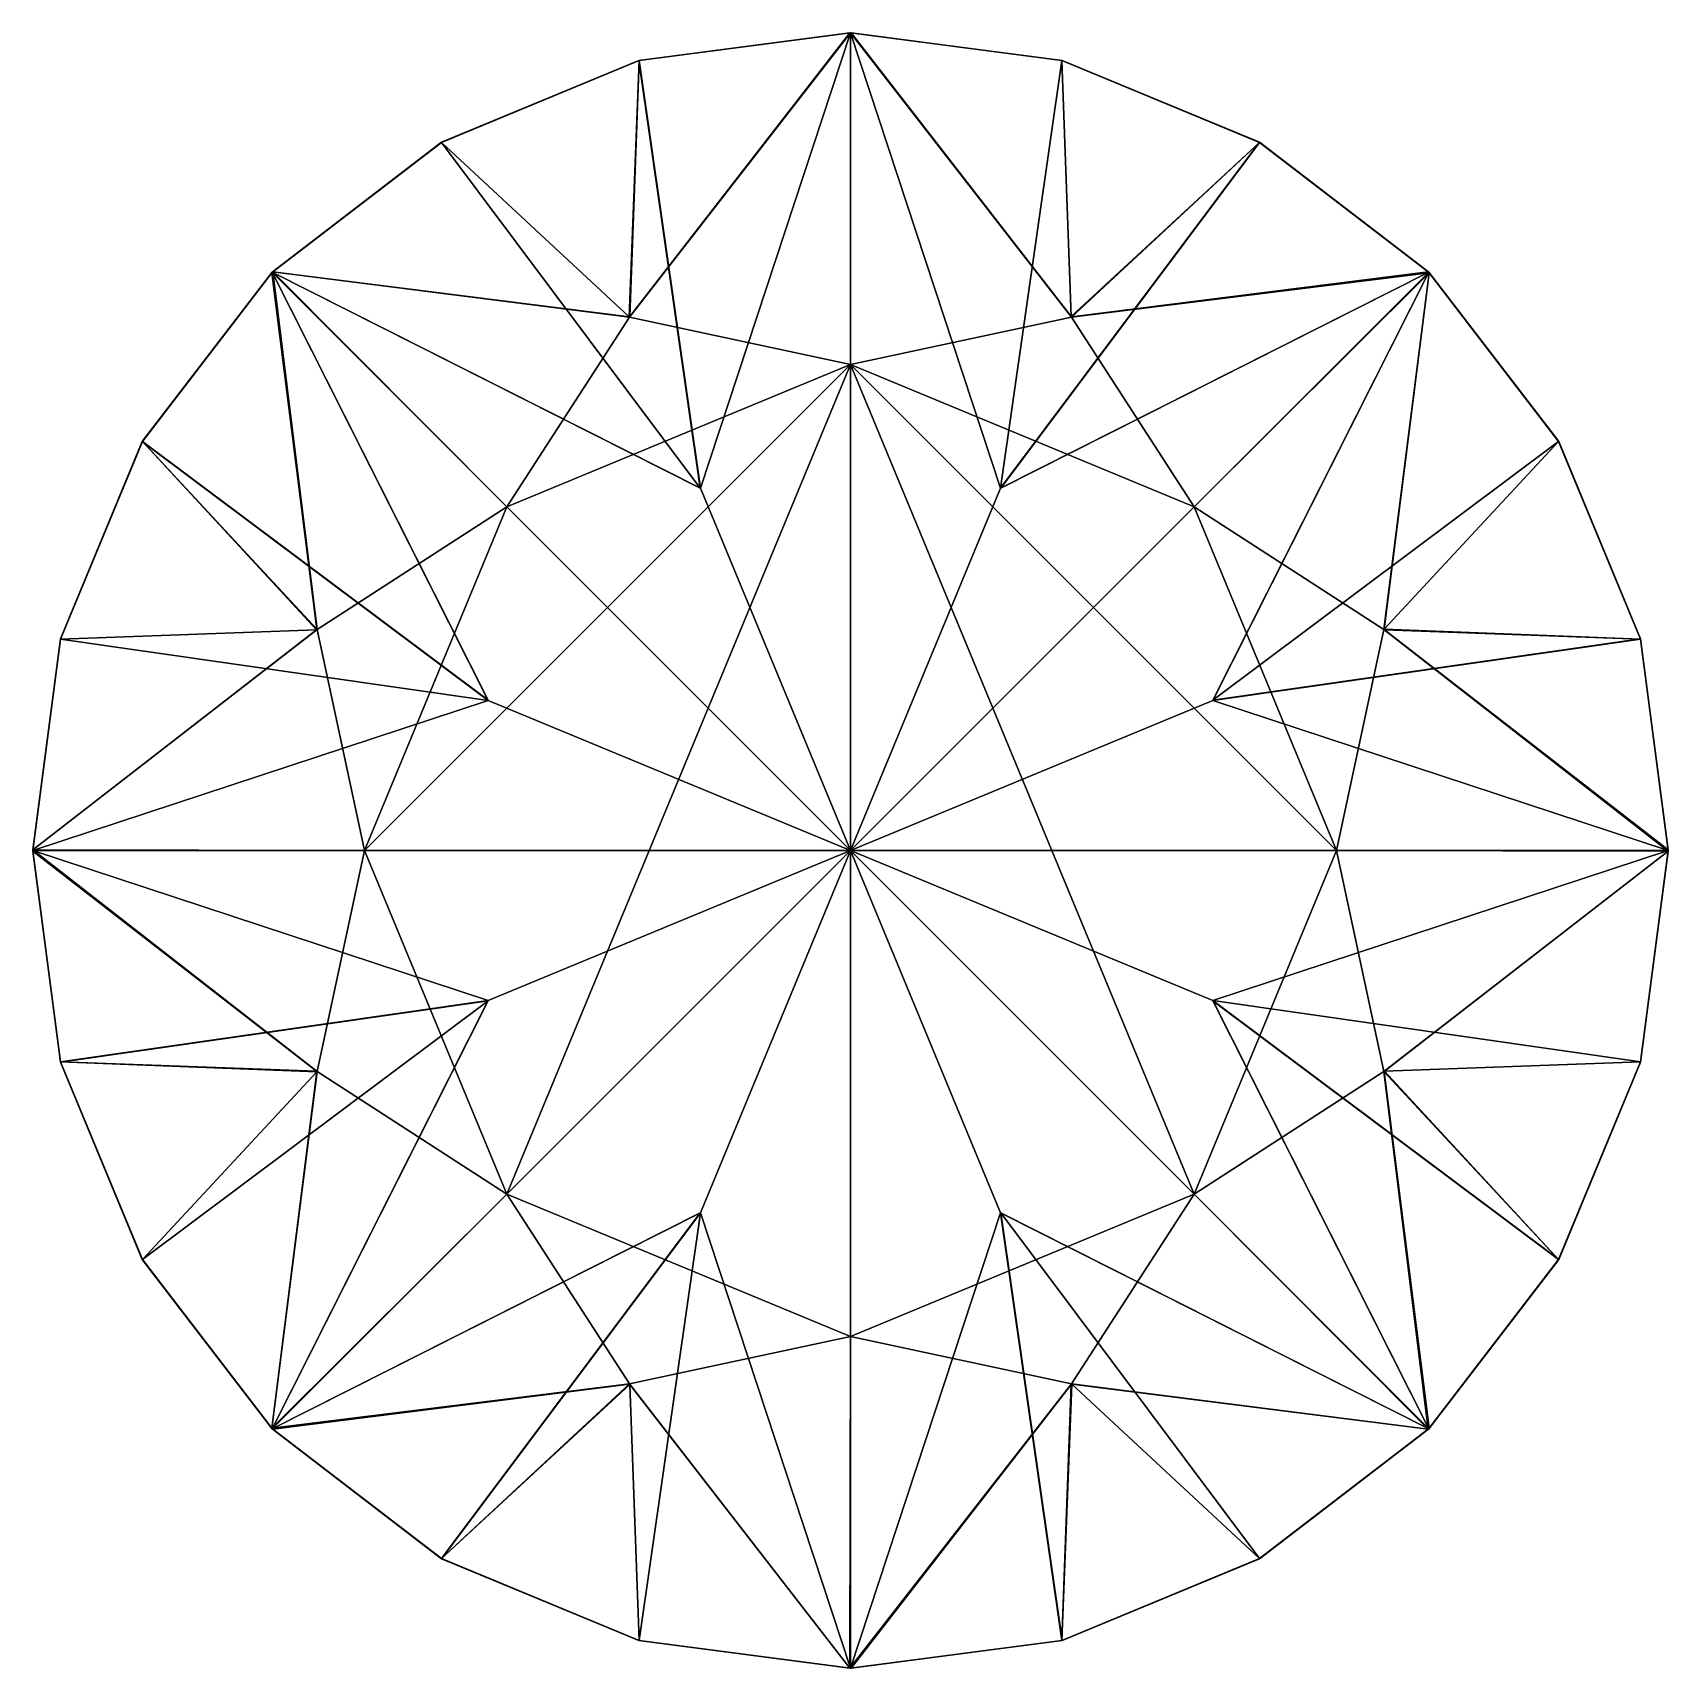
# Model space of a CAD drawing. Extents: x -0.91 to 0.91, y -0.91 to 0.91.
import ezdxf

# ---------------------------------------------------------------- set-up
doc = ezdxf.new("R2010")
doc.units = 0
doc.layers.add('GEM', color=15, linetype='CONTINUOUS')

msp = doc.modelspace()

# ---------------------------------------------------------------- linework, layer by layer
at = {"layer": 'GEM', "color": 0}
for points in [[(0, 0.907766, 0.052595), (-0.245037, 0.592585, 0.282176), (-0.245202, 0.591971, 0.282624)], [(0, 0.907766, 0.052595), (-0.245202, 0.591971, 0.282624), (-0.245184, 0.591928, 0.282655)], [(0, 0.907766, 0.052595), (-0.245184, 0.591928, 0.282655), (-0.000043, 0.539653, 0.320733)], [(0, 0.907766, 0.052595), (-0.00079, 0.907662, 0.052671), (-0.245037, 0.592585, 0.282176)], [(-0.234947, 0.876835, 0.000076), (-0.00079, 0.907662, 0.052671), (0, 0.907766, 0.052595)], [(-0.234947, 0.876835, 0.000076), (0, 0.907766, 0.052595), (0, 0.907766, 0.000005)], [(-0.234947, 0.876835, 0.000076), (0, 0.907766, 0.000005), (-0.000044, 0.90776)], [(-0.000044, 0.90776), (0, 0.907766, 0.000005), (0.000044, 0.90776)], [(0, 0.907766, 0.052595), (-0.000043, 0.539653, 0.320733), (0.000043, 0.539653, 0.320733)], [(0, 0.907766, 0.000005), (0, 0.907766, 0.052595), (0.00079, 0.907662, 0.052671)], [(0, 0.907766, 0.000005), (0.00079, 0.907662, 0.052671), (0.234675, 0.87687, 0.052671)], [(0, 0.907766, 0.000005), (0.234675, 0.87687, 0.052671), (0.234947, 0.876835, 0.052608)], [(0, 0.907766, 0.000005), (0.234947, 0.876835, 0.052608), (0.234947, 0.876835, 0.000076)], [(0, 0.907766, 0.000005), (0.234947, 0.876835, 0.000076), (0.234628, 0.876877)], [(0, 0.907766, 0.000005), (0.234628, 0.876877), (0.000044, 0.90776)], [(0, 0.907766, 0.052595), (0.000043, 0.539653, 0.320733), (0.245184, 0.591928, 0.282655)], [(0, 0.907766, 0.052595), (0.245184, 0.591928, 0.282655), (0.245202, 0.591971, 0.282624)], [(0, 0.907766, 0.052595), (0.245202, 0.591971, 0.282624), (0.245037, 0.592585, 0.282176)], [(0, 0.907766, 0.052595), (0.245037, 0.592585, 0.282176), (0.00079, 0.907662, 0.052671)], [(-0.00079, 0.907662, 0.052671), (-0.234675, 0.87687, 0.052671), (-0.245037, 0.592585, 0.282176)], [(-0.234947, 0.876835, 0.000076), (-0.000044, 0.90776), (-0.234628, 0.876877)], [(-0.234947, 0.876835, 0.000076), (-0.234675, 0.87687, 0.052671), (-0.00079, 0.907662, 0.052671)], [(-0.234628, 0.876877), (-0.000044, 0.90776), (-0.166604, 0.402349, -0.424091)], [(-0.000044, 0.90776), (0, 0, -0.761701), (-0.166606, 0.402221, -0.424197)], [(-0.000044, 0.90776), (-0.166606, 0.402221, -0.424197), (-0.166604, 0.402349, -0.424091)], [(-0.000044, 0.90776), (0.000044, 0.90776), (0.166604, 0.402349, -0.424091)], [(-0.000044, 0.90776), (0.166604, 0.402349, -0.424091), (0.166606, 0.402221, -0.424197)], [(-0.000044, 0.90776), (0.166606, 0.402221, -0.424197), (0, 0, -0.761701)], [(0.000044, 0.90776), (0.234628, 0.876877), (0.166604, 0.402349, -0.424091)], [(0.234675, 0.87687, 0.052671), (0.00079, 0.907662, 0.052671), (0.245037, 0.592585, 0.282176)], [(-0.234947, 0.876835, 0.000076), (-0.166697, 0.40231, -0.424091), (-0.454138, 0.785953)], [(-0.234947, 0.876835, 0.000076), (-0.454138, 0.785953), (-0.453883, 0.786148, 0.000076)], [(-0.234675, 0.87687, 0.052671), (-0.453883, 0.786148, 0.052608), (-0.454101, 0.785981, 0.052671)], [(-0.234675, 0.87687, 0.052671), (-0.454101, 0.785981, 0.052671), (-0.245754, 0.592289, 0.282176)], [(-0.234675, 0.87687, 0.052671), (-0.234947, 0.876835, 0.052608), (-0.453883, 0.786148, 0.052608)], [(-0.234947, 0.876835, 0.052608), (-0.234947, 0.876835, 0.000076), (-0.453883, 0.786148, 0.000076)], [(-0.234947, 0.876835, 0.052608), (-0.453883, 0.786148, 0.000076), (-0.453883, 0.786148, 0.052608)], [(-0.234675, 0.87687, 0.052671), (-0.245754, 0.592289, 0.282176), (-0.245202, 0.591971, 0.282624)], [(-0.234675, 0.87687, 0.052671), (-0.245202, 0.591971, 0.282624), (-0.245037, 0.592585, 0.282176)], [(-0.234947, 0.876835, 0.000076), (-0.234628, 0.876877), (-0.166604, 0.402349, -0.424091)], [(-0.234947, 0.876835, 0.000076), (-0.234947, 0.876835, 0.052608), (-0.234675, 0.87687, 0.052671)], [(-0.234947, 0.876835, 0.000076), (-0.166604, 0.402349, -0.424091), (-0.166606, 0.402221, -0.424197)], [(-0.234947, 0.876835, 0.000076), (-0.166606, 0.402221, -0.424197), (-0.166697, 0.40231, -0.424091)], [(0.453883, 0.786148, 0.000076), (0.166604, 0.402349, -0.424091), (0.234628, 0.876877)], [(0.453883, 0.786148, 0.000076), (0.234628, 0.876877), (0.234947, 0.876835, 0.000076)], [(0.454101, 0.785981, 0.052671), (0.234947, 0.876835, 0.052608), (0.234675, 0.87687, 0.052671)], [(0.454101, 0.785981, 0.052671), (0.234675, 0.87687, 0.052671), (0.245037, 0.592585, 0.282176)], [(0.453883, 0.786148, 0.052608), (0.453883, 0.786148, 0.000076), (0.234947, 0.876835, 0.000076)], [(0.453883, 0.786148, 0.052608), (0.234947, 0.876835, 0.000076), (0.234947, 0.876835, 0.052608)], [(0.454101, 0.785981, 0.052671), (0.453883, 0.786148, 0.052608), (0.234947, 0.876835, 0.052608)], [(-0.453883, 0.786148, 0.052608), (-0.641852, 0.641915), (-0.641888, 0.641888, 0.000005)], [(-0.453883, 0.786148, 0.052608), (-0.641888, 0.641888, 0.000005), (-0.641888, 0.641888, 0.052595)], [(-0.453883, 0.786148, 0.052608), (-0.641888, 0.641888, 0.052595), (-0.641255, 0.642373, 0.052671)], [(-0.453883, 0.786148, 0.052608), (-0.454138, 0.785953), (-0.641852, 0.641915)], [(-0.641852, 0.641915), (-0.454138, 0.785953), (-0.166697, 0.40231, -0.424091)], [(-0.453883, 0.786148, 0.052608), (-0.641255, 0.642373, 0.052671), (-0.454101, 0.785981, 0.052671)], [(-0.454101, 0.785981, 0.052671), (-0.641255, 0.642373, 0.052671), (-0.245754, 0.592289, 0.282176)], [(-0.453883, 0.786148, 0.052608), (-0.453883, 0.786148, 0.000076), (-0.454138, 0.785953)], [(0.453883, 0.786148, 0.000076), (0.166606, 0.402221, -0.424197), (0.166604, 0.402349, -0.424091)], [(0.453883, 0.786148, 0.000076), (0.166697, 0.40231, -0.424091), (0.166606, 0.402221, -0.424197)], [(0.453883, 0.786148, 0.000076), (0.454138, 0.785953), (0.166697, 0.40231, -0.424091)], [(0.454138, 0.785953), (0.641852, 0.641915), (0.166697, 0.40231, -0.424091)], [(0.454101, 0.785981, 0.052671), (0.245037, 0.592585, 0.282176), (0.245202, 0.591971, 0.282624)], [(0.454101, 0.785981, 0.052671), (0.245202, 0.591971, 0.282624), (0.245754, 0.592289, 0.282176)], [(0.641255, 0.642373, 0.052671), (0.454101, 0.785981, 0.052671), (0.245754, 0.592289, 0.282176)], [(0.641888, 0.641888, 0.052595), (0.454138, 0.785953), (0.453883, 0.786148, 0.000076)], [(0.641888, 0.641888, 0.052595), (0.453883, 0.786148, 0.000076), (0.453883, 0.786148, 0.052608)], [(0.641888, 0.641888, 0.052595), (0.453883, 0.786148, 0.052608), (0.454101, 0.785981, 0.052671)], [(0.641888, 0.641888, 0.052595), (0.454101, 0.785981, 0.052671), (0.641255, 0.642373, 0.052671)], [(0.641888, 0.641888, 0.052595), (0.641852, 0.641915), (0.454138, 0.785953)], [(-0.641888, 0.641888, 0.052595), (-0.785953, 0.454138), (-0.786148, 0.453883, 0.000076)], [(-0.641888, 0.641888, 0.052595), (-0.786148, 0.453883, 0.000076), (-0.786148, 0.453883, 0.052608)], [(-0.641888, 0.641888, 0.052595), (-0.786148, 0.453883, 0.052608), (-0.785981, 0.454101, 0.052671)], [(-0.641888, 0.641888, 0.052595), (-0.785981, 0.454101, 0.052671), (-0.642373, 0.641255, 0.052671)], [(-0.642373, 0.641255, 0.052671), (-0.785981, 0.454101, 0.052671), (-0.592289, 0.245754, 0.282176)], [(-0.641888, 0.641888, 0.052595), (-0.641915, 0.641852), (-0.785953, 0.454138)], [(-0.785953, 0.454138), (-0.641915, 0.641852), (-0.40231, 0.166697, -0.424091)], [(-0.641255, 0.642373, 0.052671), (-0.641888, 0.641888, 0.052595), (-0.642373, 0.641255, 0.052671)], [(-0.641255, 0.642373, 0.052671), (-0.642373, 0.641255, 0.052671), (-0.592289, 0.245754, 0.282176)], [(-0.641888, 0.641888, 0.052595), (-0.641888, 0.641888, 0.000005), (-0.641915, 0.641852)], [(-0.641888, 0.641888, 0.000005), (-0.40231, 0.166697, -0.424091), (-0.641915, 0.641852)], [(-0.641888, 0.641888, 0.000005), (-0.641852, 0.641915), (-0.166697, 0.40231, -0.424091)], [(-0.641888, 0.641888, 0.000005), (-0.166697, 0.40231, -0.424091), (-0.166606, 0.402221, -0.424197)], [(-0.641888, 0.641888, 0.000005), (-0.166606, 0.402221, -0.424197), (0, 0, -0.761701)], [(-0.641888, 0.641888, 0.000005), (0, 0, -0.761701), (-0.402221, 0.166606, -0.424197)], [(-0.641888, 0.641888, 0.000005), (-0.402221, 0.166606, -0.424197), (-0.40231, 0.166697, -0.424091)], [(-0.641255, 0.642373, 0.052671), (-0.592289, 0.245754, 0.282176), (-0.591971, 0.245202, 0.282624)], [(-0.641255, 0.642373, 0.052671), (-0.591971, 0.245202, 0.282624), (-0.591928, 0.245184, 0.282655)], [(-0.641255, 0.642373, 0.052671), (-0.591928, 0.245184, 0.282655), (-0.381622, 0.381562, 0.320733)], [(-0.641255, 0.642373, 0.052671), (-0.381622, 0.381562, 0.320733), (-0.381562, 0.381622, 0.320733)], [(-0.641255, 0.642373, 0.052671), (-0.381562, 0.381622, 0.320733), (-0.245184, 0.591928, 0.282655)], [(-0.641255, 0.642373, 0.052671), (-0.245184, 0.591928, 0.282655), (-0.245202, 0.591971, 0.282624)], [(-0.641255, 0.642373, 0.052671), (-0.245202, 0.591971, 0.282624), (-0.245754, 0.592289, 0.282176)], [(0.641888, 0.641888, 0.000005), (0.402221, 0.166606, -0.424197), (0, 0, -0.761701)], [(0.641888, 0.641888, 0.000005), (0, 0, -0.761701), (0.166606, 0.402221, -0.424197)], [(0.641888, 0.641888, 0.000005), (0.166606, 0.402221, -0.424197), (0.166697, 0.40231, -0.424091)], [(0.641888, 0.641888, 0.000005), (0.166697, 0.40231, -0.424091), (0.641852, 0.641915)], [(0.642373, 0.641255, 0.052671), (0.245202, 0.591971, 0.282624), (0.245184, 0.591928, 0.282655)], [(0.642373, 0.641255, 0.052671), (0.245184, 0.591928, 0.282655), (0.381562, 0.381622, 0.320733)], [(0.642373, 0.641255, 0.052671), (0.245754, 0.592289, 0.282176), (0.245202, 0.591971, 0.282624)], [(0.642373, 0.641255, 0.052671), (0.641255, 0.642373, 0.052671), (0.245754, 0.592289, 0.282176)], [(0.642373, 0.641255, 0.052671), (0.381562, 0.381622, 0.320733), (0.381622, 0.381562, 0.320733)], [(0.642373, 0.641255, 0.052671), (0.381622, 0.381562, 0.320733), (0.591928, 0.245184, 0.282655)], [(0.641888, 0.641888, 0.000005), (0.40231, 0.166697, -0.424091), (0.402221, 0.166606, -0.424197)], [(0.641888, 0.641888, 0.000005), (0.641915, 0.641852), (0.40231, 0.166697, -0.424091)], [(0.641915, 0.641852), (0.785953, 0.454138), (0.40231, 0.166697, -0.424091)], [(0.642373, 0.641255, 0.052671), (0.591928, 0.245184, 0.282655), (0.591971, 0.245202, 0.282624)], [(0.642373, 0.641255, 0.052671), (0.591971, 0.245202, 0.282624), (0.592289, 0.245754, 0.282176)], [(0.785981, 0.454101, 0.052671), (0.642373, 0.641255, 0.052671), (0.592289, 0.245754, 0.282176)], [(0.642373, 0.641255, 0.052671), (0.641888, 0.641888, 0.052595), (0.641255, 0.642373, 0.052671)], [(0.641888, 0.641888, 0.052595), (0.641888, 0.641888, 0.000005), (0.641852, 0.641915)], [(0.786148, 0.453883, 0.052608), (0.641915, 0.641852), (0.641888, 0.641888, 0.000005)], [(0.786148, 0.453883, 0.052608), (0.641888, 0.641888, 0.000005), (0.641888, 0.641888, 0.052595)], [(0.786148, 0.453883, 0.052608), (0.641888, 0.641888, 0.052595), (0.642373, 0.641255, 0.052671)], [(0.786148, 0.453883, 0.052608), (0.785953, 0.454138), (0.641915, 0.641852)], [(0.786148, 0.453883, 0.052608), (0.642373, 0.641255, 0.052671), (0.785981, 0.454101, 0.052671)], [(-0.000043, 0.539653, 0.320733), (-0.245184, 0.591928, 0.282655), (-0.381562, 0.381622, 0.320733)], [(0.245184, 0.591928, 0.282655), (0.000043, 0.539653, 0.320733), (0.381562, 0.381622, 0.320733)], [(0.000043, 0.539653, 0.320733), (-0.381622, 0.381562, 0.320733), (-0.539653, 0.000043, 0.320733)], [(0.000043, 0.539653, 0.320733), (-0.539653, 0.000043, 0.320733), (-0.539653, -0.000043, 0.320733)], [(0.000043, 0.539653, 0.320733), (-0.539653, -0.000043, 0.320733), (-0.381622, -0.381562, 0.320733)], [(0.000043, 0.539653, 0.320733), (-0.381562, 0.381622, 0.320733), (-0.381622, 0.381562, 0.320733)], [(0.000043, 0.539653, 0.320733), (-0.381622, -0.381562, 0.320733), (-0.381562, -0.381622, 0.320733)], [(0.000043, 0.539653, 0.320733), (-0.000043, 0.539653, 0.320733), (-0.381562, 0.381622, 0.320733)], [(0.000043, 0.539653, 0.320733), (-0.381562, -0.381622, 0.320733), (-0.000043, -0.539653, 0.320733)], [(0.000043, 0.539653, 0.320733), (-0.000043, -0.539653, 0.320733), (0.000043, -0.539653, 0.320733)], [(0.000043, 0.539653, 0.320733), (0.000043, -0.539653, 0.320733), (0.381562, -0.381622, 0.320733)], [(0.000043, 0.539653, 0.320733), (0.381562, -0.381622, 0.320733), (0.381622, -0.381562, 0.320733)], [(0.000043, 0.539653, 0.320733), (0.381622, -0.381562, 0.320733), (0.539653, -0.000043, 0.320733)], [(0.000043, 0.539653, 0.320733), (0.539653, -0.000043, 0.320733), (0.539653, 0.000043, 0.320733)], [(0.000043, 0.539653, 0.320733), (0.539653, 0.000043, 0.320733), (0.381622, 0.381562, 0.320733)], [(0.000043, 0.539653, 0.320733), (0.381622, 0.381562, 0.320733), (0.381562, 0.381622, 0.320733)], [(-0.786148, 0.453883, 0.000076), (-0.402349, 0.166604, -0.424091), (-0.876877, 0.234628)], [(-0.786148, 0.453883, 0.000076), (-0.876877, 0.234628), (-0.876835, 0.234947, 0.000076)], [(-0.785981, 0.454101, 0.052671), (-0.876835, 0.234947, 0.052608), (-0.87687, 0.234675, 0.052671)], [(-0.785981, 0.454101, 0.052671), (-0.87687, 0.234675, 0.052671), (-0.592585, 0.245037, 0.282176)], [(-0.785981, 0.454101, 0.052671), (-0.786148, 0.453883, 0.052608), (-0.876835, 0.234947, 0.052608)], [(-0.786148, 0.453883, 0.052608), (-0.786148, 0.453883, 0.000076), (-0.876835, 0.234947, 0.000076)], [(-0.786148, 0.453883, 0.052608), (-0.876835, 0.234947, 0.000076), (-0.876835, 0.234947, 0.052608)], [(-0.786148, 0.453883, 0.000076), (-0.785953, 0.454138), (-0.40231, 0.166697, -0.424091)], [(-0.786148, 0.453883, 0.000076), (-0.40231, 0.166697, -0.424091), (-0.402221, 0.166606, -0.424197)], [(-0.786148, 0.453883, 0.000076), (-0.402221, 0.166606, -0.424197), (-0.402349, 0.166604, -0.424091)], [(-0.785981, 0.454101, 0.052671), (-0.592585, 0.245037, 0.282176), (-0.591971, 0.245202, 0.282624)], [(-0.785981, 0.454101, 0.052671), (-0.591971, 0.245202, 0.282624), (-0.592289, 0.245754, 0.282176)], [(0.876835, 0.234947, 0.000076), (0.40231, 0.166697, -0.424091), (0.785953, 0.454138)], [(0.87687, 0.234675, 0.052671), (0.785981, 0.454101, 0.052671), (0.592289, 0.245754, 0.282176)], [(0.786148, 0.453883, 0.052608), (0.786148, 0.453883, 0.000076), (0.785953, 0.454138)], [(0.876835, 0.234947, 0.000076), (0.785953, 0.454138), (0.786148, 0.453883, 0.000076)], [(0.87687, 0.234675, 0.052671), (0.786148, 0.453883, 0.052608), (0.785981, 0.454101, 0.052671)], [(0.876835, 0.234947, 0.052608), (0.876835, 0.234947, 0.000076), (0.786148, 0.453883, 0.000076)], [(0.876835, 0.234947, 0.052608), (0.786148, 0.453883, 0.000076), (0.786148, 0.453883, 0.052608)], [(0.87687, 0.234675, 0.052671), (0.876835, 0.234947, 0.052608), (0.786148, 0.453883, 0.052608)], [(-0.591928, 0.245184, 0.282655), (-0.539653, 0.000043, 0.320733), (-0.381622, 0.381562, 0.320733)], [(0.591928, 0.245184, 0.282655), (0.381622, 0.381562, 0.320733), (0.539653, 0.000043, 0.320733)], [(-0.907662, 0.00079, 0.052671), (-0.591928, 0.245184, 0.282655), (-0.591971, 0.245202, 0.282624)], [(-0.907662, 0.00079, 0.052671), (-0.591971, 0.245202, 0.282624), (-0.592585, 0.245037, 0.282176)], [(-0.907662, 0.00079, 0.052671), (-0.539653, 0.000043, 0.320733), (-0.591928, 0.245184, 0.282655)], [(-0.87687, 0.234675, 0.052671), (-0.907662, 0.00079, 0.052671), (-0.592585, 0.245037, 0.282176)], [(0.907662, -0.00079, 0.052671), (0.591928, 0.245184, 0.282655), (0.539653, 0.000043, 0.320733)], [(0.907662, -0.00079, 0.052671), (0.591971, 0.245202, 0.282624), (0.591928, 0.245184, 0.282655)], [(0.87687, 0.234675, 0.052671), (0.592289, 0.245754, 0.282176), (0.591971, 0.245202, 0.282624)], [(0.87687, 0.234675, 0.052671), (0.591971, 0.245202, 0.282624), (0.592585, 0.245037, 0.282176)], [(0.907662, -0.00079, 0.052671), (0.592585, 0.245037, 0.282176), (0.591971, 0.245202, 0.282624)], [(0.907662, 0.00079, 0.052671), (0.87687, 0.234675, 0.052671), (0.592585, 0.245037, 0.282176)], [(0.907662, -0.00079, 0.052671), (0.907662, 0.00079, 0.052671), (0.592585, 0.245037, 0.282176)], [(-0.876835, 0.234947, 0.052608), (-0.90776, 0.000044), (-0.907766, 0, 0.000005)], [(-0.876835, 0.234947, 0.052608), (-0.907766, 0, 0.000005), (-0.907766, 0, 0.052595)], [(-0.876835, 0.234947, 0.052608), (-0.907766, 0, 0.052595), (-0.907662, 0.00079, 0.052671)], [(-0.876835, 0.234947, 0.052608), (-0.876877, 0.234628), (-0.90776, 0.000044)], [(-0.90776, 0.000044), (-0.876877, 0.234628), (-0.402349, 0.166604, -0.424091)], [(-0.876835, 0.234947, 0.052608), (-0.907662, 0.00079, 0.052671), (-0.87687, 0.234675, 0.052671)], [(-0.876835, 0.234947, 0.052608), (-0.876835, 0.234947, 0.000076), (-0.876877, 0.234628)], [(0.876835, 0.234947, 0.000076), (0.402349, 0.166604, -0.424091), (0.402221, 0.166606, -0.424197)], [(0.876835, 0.234947, 0.000076), (0.402221, 0.166606, -0.424197), (0.40231, 0.166697, -0.424091)], [(0.876835, 0.234947, 0.000076), (0.876877, 0.234628), (0.402349, 0.166604, -0.424091)], [(0.876877, 0.234628), (0.90776, 0.000044), (0.402349, 0.166604, -0.424091)], [(0.907766, 0, 0.052595), (0.876877, 0.234628), (0.876835, 0.234947, 0.000076)], [(0.907766, 0, 0.052595), (0.876835, 0.234947, 0.000076), (0.876835, 0.234947, 0.052608)], [(0.907766, 0, 0.052595), (0.876835, 0.234947, 0.052608), (0.87687, 0.234675, 0.052671)], [(0.907766, 0, 0.052595), (0.87687, 0.234675, 0.052671), (0.907662, 0.00079, 0.052671)], [(0.907766, 0, 0.052595), (0.90776, 0.000044), (0.876877, 0.234628)], [(-0.907766, 0, 0.000005), (-0.402349, 0.166604, -0.424091), (-0.402221, 0.166606, -0.424197)], [(-0.907766, 0, 0.000005), (-0.402221, 0.166606, -0.424197), (0, 0, -0.761701)], [(-0.907766, 0, 0.000005), (-0.90776, 0.000044), (-0.402349, 0.166604, -0.424091)], [(0.907766, 0, 0.000005), (0, 0, -0.761701), (0.402221, 0.166606, -0.424197)], [(0.907766, 0, 0.000005), (0.402221, 0.166606, -0.424197), (0.402349, 0.166604, -0.424091)], [(0.907766, 0, 0.000005), (0.402349, 0.166604, -0.424091), (0.90776, 0.000044)], [(-0.907662, 0.00079, 0.052671), (-0.907766, 0, 0.052595), (-0.907662, -0.00079, 0.052671)], [(-0.907766, 0, 0.052595), (-0.907766, 0, 0.000005), (-0.90776, -0.000044)], [(-0.907766, 0, 0.052595), (-0.90776, -0.000044), (-0.876877, -0.234628)], [(-0.907766, 0, 0.052595), (-0.876877, -0.234628), (-0.876835, -0.234947, 0.000076)], [(-0.907766, 0, 0.052595), (-0.876835, -0.234947, 0.000076), (-0.876835, -0.234947, 0.052608)], [(-0.907766, 0, 0.052595), (-0.876835, -0.234947, 0.052608), (-0.87687, -0.234675, 0.052671)], [(-0.907766, 0, 0.052595), (-0.87687, -0.234675, 0.052671), (-0.907662, -0.00079, 0.052671)], [(-0.907766, 0, 0.000005), (0, 0, -0.761701), (-0.402221, -0.166606, -0.424197)], [(-0.907766, 0, 0.000005), (-0.402221, -0.166606, -0.424197), (-0.402349, -0.166604, -0.424091)], [(-0.907766, 0, 0.000005), (-0.402349, -0.166604, -0.424091), (-0.90776, -0.000044)], [(-0.907662, 0.00079, 0.052671), (-0.907662, -0.00079, 0.052671), (-0.592585, -0.245037, 0.282176)], [(-0.907662, 0.00079, 0.052671), (-0.592585, -0.245037, 0.282176), (-0.591971, -0.245202, 0.282624)], [(-0.907662, 0.00079, 0.052671), (-0.591971, -0.245202, 0.282624), (-0.591928, -0.245184, 0.282655)], [(-0.907662, 0.00079, 0.052671), (-0.591928, -0.245184, 0.282655), (-0.539653, -0.000043, 0.320733)], [(-0.907662, 0.00079, 0.052671), (-0.539653, -0.000043, 0.320733), (-0.539653, 0.000043, 0.320733)], [(-0.641888, -0.641888, 0.000005), (-0.402221, -0.166606, -0.424197), (0, 0, -0.761701)], [(-0.641888, -0.641888, 0.000005), (0, 0, -0.761701), (-0.166606, -0.402221, -0.424197)], [(0, -0.907766, 0.000005), (-0.166606, -0.402221, -0.424197), (0, 0, -0.761701)], [(0, -0.907766, 0.000005), (0, 0, -0.761701), (0.166606, -0.402221, -0.424197)], [(0.641888, -0.641888, 0.000005), (0.166606, -0.402221, -0.424197), (0, 0, -0.761701)], [(0.641888, -0.641888, 0.000005), (0, 0, -0.761701), (0.402221, -0.166606, -0.424197)], [(0.907766, 0, 0.000005), (0.402221, -0.166606, -0.424197), (0, 0, -0.761701)], [(0.907766, 0, 0.000005), (0.402349, -0.166604, -0.424091), (0.402221, -0.166606, -0.424197)], [(0.907766, 0, 0.000005), (0.90776, -0.000044), (0.402349, -0.166604, -0.424091)], [(0.907662, -0.00079, 0.052671), (0.539653, 0.000043, 0.320733), (0.539653, -0.000043, 0.320733)], [(0.876835, -0.234947, 0.052608), (0.90776, -0.000044), (0.907766, 0, 0.000005)], [(0.876835, -0.234947, 0.052608), (0.907766, 0, 0.000005), (0.907766, 0, 0.052595)], [(0.876835, -0.234947, 0.052608), (0.907766, 0, 0.052595), (0.907662, -0.00079, 0.052671)], [(0.907662, -0.00079, 0.052671), (0.907766, 0, 0.052595), (0.907662, 0.00079, 0.052671)], [(0.907766, 0, 0.052595), (0.907766, 0, 0.000005), (0.90776, 0.000044)], [(-0.876877, -0.234628), (-0.90776, -0.000044), (-0.402349, -0.166604, -0.424091)], [(-0.907662, -0.00079, 0.052671), (-0.87687, -0.234675, 0.052671), (-0.592585, -0.245037, 0.282176)], [(-0.591928, -0.245184, 0.282655), (-0.381622, -0.381562, 0.320733), (-0.539653, -0.000043, 0.320733)], [(0.591928, -0.245184, 0.282655), (0.539653, -0.000043, 0.320733), (0.381622, -0.381562, 0.320733)], [(0.90776, -0.000044), (0.876877, -0.234628), (0.402349, -0.166604, -0.424091)], [(0.907662, -0.00079, 0.052671), (0.539653, -0.000043, 0.320733), (0.591928, -0.245184, 0.282655)], [(0.907662, -0.00079, 0.052671), (0.591928, -0.245184, 0.282655), (0.591971, -0.245202, 0.282624)], [(0.907662, -0.00079, 0.052671), (0.591971, -0.245202, 0.282624), (0.592585, -0.245037, 0.282176)], [(0.87687, -0.234675, 0.052671), (0.907662, -0.00079, 0.052671), (0.592585, -0.245037, 0.282176)], [(0.876835, -0.234947, 0.052608), (0.876877, -0.234628), (0.90776, -0.000044)], [(0.876835, -0.234947, 0.052608), (0.907662, -0.00079, 0.052671), (0.87687, -0.234675, 0.052671)], [(-0.876835, -0.234947, 0.000076), (-0.876877, -0.234628), (-0.402349, -0.166604, -0.424091)], [(-0.876835, -0.234947, 0.000076), (-0.402349, -0.166604, -0.424091), (-0.402221, -0.166606, -0.424197)], [(-0.876835, -0.234947, 0.000076), (-0.402221, -0.166606, -0.424197), (-0.40231, -0.166697, -0.424091)], [(-0.876835, -0.234947, 0.000076), (-0.40231, -0.166697, -0.424091), (-0.785953, -0.454138)], [(-0.641915, -0.641852), (-0.785953, -0.454138), (-0.40231, -0.166697, -0.424091)], [(-0.641888, -0.641888, 0.000005), (-0.641915, -0.641852), (-0.40231, -0.166697, -0.424091)], [(-0.641888, -0.641888, 0.000005), (-0.40231, -0.166697, -0.424091), (-0.402221, -0.166606, -0.424197)], [(0.786148, -0.453883, 0.000076), (0.402221, -0.166606, -0.424197), (0.402349, -0.166604, -0.424091)], [(0.641888, -0.641888, 0.000005), (0.402221, -0.166606, -0.424197), (0.40231, -0.166697, -0.424091)], [(0.786148, -0.453883, 0.000076), (0.40231, -0.166697, -0.424091), (0.402221, -0.166606, -0.424197)], [(0.641888, -0.641888, 0.000005), (0.40231, -0.166697, -0.424091), (0.641915, -0.641852)], [(0.785953, -0.454138), (0.641915, -0.641852), (0.40231, -0.166697, -0.424091)], [(0.786148, -0.453883, 0.000076), (0.785953, -0.454138), (0.40231, -0.166697, -0.424091)], [(0.786148, -0.453883, 0.000076), (0.402349, -0.166604, -0.424091), (0.876877, -0.234628)], [(-0.87687, -0.234675, 0.052671), (-0.876835, -0.234947, 0.052608), (-0.786148, -0.453883, 0.052608)], [(-0.87687, -0.234675, 0.052671), (-0.786148, -0.453883, 0.052608), (-0.785981, -0.454101, 0.052671)], [(-0.87687, -0.234675, 0.052671), (-0.785981, -0.454101, 0.052671), (-0.592289, -0.245754, 0.282176)], [(-0.87687, -0.234675, 0.052671), (-0.592289, -0.245754, 0.282176), (-0.591971, -0.245202, 0.282624)], [(-0.87687, -0.234675, 0.052671), (-0.591971, -0.245202, 0.282624), (-0.592585, -0.245037, 0.282176)], [(-0.876835, -0.234947, 0.052608), (-0.876835, -0.234947, 0.000076), (-0.786148, -0.453883, 0.000076)], [(-0.876835, -0.234947, 0.052608), (-0.786148, -0.453883, 0.000076), (-0.786148, -0.453883, 0.052608)], [(-0.876835, -0.234947, 0.000076), (-0.785953, -0.454138), (-0.786148, -0.453883, 0.000076)], [(0.785981, -0.454101, 0.052671), (0.87687, -0.234675, 0.052671), (0.592585, -0.245037, 0.282176)], [(0.785981, -0.454101, 0.052671), (0.876835, -0.234947, 0.052608), (0.87687, -0.234675, 0.052671)], [(0.785981, -0.454101, 0.052671), (0.786148, -0.453883, 0.052608), (0.876835, -0.234947, 0.052608)], [(0.786148, -0.453883, 0.000076), (0.876877, -0.234628), (0.876835, -0.234947, 0.000076)], [(0.786148, -0.453883, 0.052608), (0.786148, -0.453883, 0.000076), (0.876835, -0.234947, 0.000076)], [(0.786148, -0.453883, 0.052608), (0.876835, -0.234947, 0.000076), (0.876835, -0.234947, 0.052608)], [(0.876835, -0.234947, 0.052608), (0.876835, -0.234947, 0.000076), (0.876877, -0.234628)], [(-0.785981, -0.454101, 0.052671), (-0.642373, -0.641255, 0.052671), (-0.592289, -0.245754, 0.282176)], [(-0.642373, -0.641255, 0.052671), (-0.381622, -0.381562, 0.320733), (-0.591928, -0.245184, 0.282655)], [(-0.642373, -0.641255, 0.052671), (-0.591928, -0.245184, 0.282655), (-0.591971, -0.245202, 0.282624)], [(-0.642373, -0.641255, 0.052671), (-0.591971, -0.245202, 0.282624), (-0.592289, -0.245754, 0.282176)], [(0.641255, -0.642373, 0.052671), (0.591928, -0.245184, 0.282655), (0.381622, -0.381562, 0.320733)], [(0.641255, -0.642373, 0.052671), (0.591971, -0.245202, 0.282624), (0.591928, -0.245184, 0.282655)], [(0.785981, -0.454101, 0.052671), (0.592585, -0.245037, 0.282176), (0.591971, -0.245202, 0.282624)], [(0.785981, -0.454101, 0.052671), (0.591971, -0.245202, 0.282624), (0.592289, -0.245754, 0.282176)], [(0.641255, -0.642373, 0.052671), (0.592289, -0.245754, 0.282176), (0.591971, -0.245202, 0.282624)], [(0.642373, -0.641255, 0.052671), (0.785981, -0.454101, 0.052671), (0.592289, -0.245754, 0.282176)], [(0.641255, -0.642373, 0.052671), (0.642373, -0.641255, 0.052671), (0.592289, -0.245754, 0.282176)], [(-0.642373, -0.641255, 0.052671), (-0.381562, -0.381622, 0.320733), (-0.381622, -0.381562, 0.320733)], [(-0.642373, -0.641255, 0.052671), (-0.245184, -0.591928, 0.282655), (-0.381562, -0.381622, 0.320733)], [(-0.245184, -0.591928, 0.282655), (-0.000043, -0.539653, 0.320733), (-0.381562, -0.381622, 0.320733)], [(0.245184, -0.591928, 0.282655), (0.381562, -0.381622, 0.320733), (0.000043, -0.539653, 0.320733)], [(0.641255, -0.642373, 0.052671), (0.381562, -0.381622, 0.320733), (0.245184, -0.591928, 0.282655)], [(0.641255, -0.642373, 0.052671), (0.381622, -0.381562, 0.320733), (0.381562, -0.381622, 0.320733)], [(-0.641888, -0.641888, 0.000005), (-0.166606, -0.402221, -0.424197), (-0.166697, -0.40231, -0.424091)], [(-0.641888, -0.641888, 0.000005), (-0.166697, -0.40231, -0.424091), (-0.641852, -0.641915)], [(-0.454138, -0.785953), (-0.641852, -0.641915), (-0.166697, -0.40231, -0.424091)], [(-0.453883, -0.786148, 0.000076), (-0.454138, -0.785953), (-0.166697, -0.40231, -0.424091)], [(-0.453883, -0.786148, 0.000076), (-0.166697, -0.40231, -0.424091), (-0.166606, -0.402221, -0.424197)], [(-0.453883, -0.786148, 0.000076), (-0.166606, -0.402221, -0.424197), (-0.166604, -0.402349, -0.424091)], [(-0.453883, -0.786148, 0.000076), (-0.166604, -0.402349, -0.424091), (-0.234628, -0.876877)], [(-0.000044, -0.90776), (-0.234628, -0.876877), (-0.166604, -0.402349, -0.424091)], [(0, -0.907766, 0.000005), (-0.166604, -0.402349, -0.424091), (-0.166606, -0.402221, -0.424197)], [(0, -0.907766, 0.000005), (-0.000044, -0.90776), (-0.166604, -0.402349, -0.424091)], [(0, -0.907766, 0.000005), (0.166606, -0.402221, -0.424197), (0.166604, -0.402349, -0.424091)], [(0, -0.907766, 0.000005), (0.166604, -0.402349, -0.424091), (0.000044, -0.90776)], [(0.234628, -0.876877), (0.000044, -0.90776), (0.166604, -0.402349, -0.424091)], [(0.234947, -0.876835, 0.000076), (0.166604, -0.402349, -0.424091), (0.166606, -0.402221, -0.424197)], [(0.234947, -0.876835, 0.000076), (0.234628, -0.876877), (0.166604, -0.402349, -0.424091)], [(0.641888, -0.641888, 0.000005), (0.166697, -0.40231, -0.424091), (0.166606, -0.402221, -0.424197)], [(0.234947, -0.876835, 0.000076), (0.166606, -0.402221, -0.424197), (0.166697, -0.40231, -0.424091)], [(0.641888, -0.641888, 0.000005), (0.641852, -0.641915), (0.166697, -0.40231, -0.424091)], [(0.641852, -0.641915), (0.454138, -0.785953), (0.166697, -0.40231, -0.424091)], [(0.234947, -0.876835, 0.000076), (0.166697, -0.40231, -0.424091), (0.454138, -0.785953)], [(-0.786148, -0.453883, 0.052608), (-0.786148, -0.453883, 0.000076), (-0.785953, -0.454138)], [(-0.786148, -0.453883, 0.052608), (-0.785953, -0.454138), (-0.641915, -0.641852)], [(-0.786148, -0.453883, 0.052608), (-0.641915, -0.641852), (-0.641888, -0.641888, 0.000005)], [(-0.786148, -0.453883, 0.052608), (-0.641888, -0.641888, 0.000005), (-0.641888, -0.641888, 0.052595)], [(-0.786148, -0.453883, 0.052608), (-0.641888, -0.641888, 0.052595), (-0.642373, -0.641255, 0.052671)], [(-0.786148, -0.453883, 0.052608), (-0.642373, -0.641255, 0.052671), (-0.785981, -0.454101, 0.052671)], [(0.641888, -0.641888, 0.052595), (0.785953, -0.454138), (0.786148, -0.453883, 0.000076)], [(0.641888, -0.641888, 0.052595), (0.786148, -0.453883, 0.000076), (0.786148, -0.453883, 0.052608)], [(0.641888, -0.641888, 0.052595), (0.786148, -0.453883, 0.052608), (0.785981, -0.454101, 0.052671)], [(0.641888, -0.641888, 0.052595), (0.785981, -0.454101, 0.052671), (0.642373, -0.641255, 0.052671)], [(0.641888, -0.641888, 0.052595), (0.641915, -0.641852), (0.785953, -0.454138)], [(-0.00079, -0.907662, 0.052671), (-0.000043, -0.539653, 0.320733), (-0.245184, -0.591928, 0.282655)], [(-0.00079, -0.907662, 0.052671), (0.245184, -0.591928, 0.282655), (0.000043, -0.539653, 0.320733)], [(-0.00079, -0.907662, 0.052671), (0.000043, -0.539653, 0.320733), (-0.000043, -0.539653, 0.320733)], [(-0.642373, -0.641255, 0.052671), (-0.245202, -0.591971, 0.282624), (-0.245184, -0.591928, 0.282655)], [(-0.642373, -0.641255, 0.052671), (-0.245754, -0.592289, 0.282176), (-0.245202, -0.591971, 0.282624)], [(-0.642373, -0.641255, 0.052671), (-0.641255, -0.642373, 0.052671), (-0.245754, -0.592289, 0.282176)], [(-0.641255, -0.642373, 0.052671), (-0.454101, -0.785981, 0.052671), (-0.245754, -0.592289, 0.282176)], [(-0.454101, -0.785981, 0.052671), (-0.245037, -0.592585, 0.282176), (-0.245202, -0.591971, 0.282624)], [(-0.454101, -0.785981, 0.052671), (-0.245202, -0.591971, 0.282624), (-0.245754, -0.592289, 0.282176)], [(-0.454101, -0.785981, 0.052671), (-0.234675, -0.87687, 0.052671), (-0.245037, -0.592585, 0.282176)], [(-0.00079, -0.907662, 0.052671), (-0.245184, -0.591928, 0.282655), (-0.245202, -0.591971, 0.282624)], [(-0.00079, -0.907662, 0.052671), (-0.245202, -0.591971, 0.282624), (-0.245037, -0.592585, 0.282176)], [(-0.234675, -0.87687, 0.052671), (-0.00079, -0.907662, 0.052671), (-0.245037, -0.592585, 0.282176)], [(-0.00079, -0.907662, 0.052671), (0.245202, -0.591971, 0.282624), (0.245184, -0.591928, 0.282655)], [(-0.00079, -0.907662, 0.052671), (0.245037, -0.592585, 0.282176), (0.245202, -0.591971, 0.282624)], [(-0.00079, -0.907662, 0.052671), (0.00079, -0.907662, 0.052671), (0.245037, -0.592585, 0.282176)], [(0.00079, -0.907662, 0.052671), (0.234675, -0.87687, 0.052671), (0.245037, -0.592585, 0.282176)], [(0.234675, -0.87687, 0.052671), (0.245754, -0.592289, 0.282176), (0.245202, -0.591971, 0.282624)], [(0.234675, -0.87687, 0.052671), (0.245202, -0.591971, 0.282624), (0.245037, -0.592585, 0.282176)], [(0.234675, -0.87687, 0.052671), (0.454101, -0.785981, 0.052671), (0.245754, -0.592289, 0.282176)], [(0.641255, -0.642373, 0.052671), (0.245184, -0.591928, 0.282655), (0.245202, -0.591971, 0.282624)], [(0.641255, -0.642373, 0.052671), (0.245202, -0.591971, 0.282624), (0.245754, -0.592289, 0.282176)], [(0.454101, -0.785981, 0.052671), (0.641255, -0.642373, 0.052671), (0.245754, -0.592289, 0.282176)], [(-0.642373, -0.641255, 0.052671), (-0.641888, -0.641888, 0.052595), (-0.641255, -0.642373, 0.052671)], [(-0.641888, -0.641888, 0.052595), (-0.641888, -0.641888, 0.000005), (-0.641852, -0.641915)], [(-0.641888, -0.641888, 0.052595), (-0.641852, -0.641915), (-0.454138, -0.785953)], [(-0.641888, -0.641888, 0.052595), (-0.454138, -0.785953), (-0.453883, -0.786148, 0.000076)], [(-0.641888, -0.641888, 0.052595), (-0.453883, -0.786148, 0.000076), (-0.453883, -0.786148, 0.052608)], [(-0.641888, -0.641888, 0.052595), (-0.453883, -0.786148, 0.052608), (-0.454101, -0.785981, 0.052671)], [(-0.641888, -0.641888, 0.052595), (-0.454101, -0.785981, 0.052671), (-0.641255, -0.642373, 0.052671)], [(0.453883, -0.786148, 0.052608), (0.641852, -0.641915), (0.641888, -0.641888, 0.000005)], [(0.453883, -0.786148, 0.052608), (0.641888, -0.641888, 0.000005), (0.641888, -0.641888, 0.052595)], [(0.453883, -0.786148, 0.052608), (0.641888, -0.641888, 0.052595), (0.641255, -0.642373, 0.052671)], [(0.453883, -0.786148, 0.052608), (0.454138, -0.785953), (0.641852, -0.641915)], [(0.453883, -0.786148, 0.052608), (0.641255, -0.642373, 0.052671), (0.454101, -0.785981, 0.052671)], [(0.641255, -0.642373, 0.052671), (0.641888, -0.641888, 0.052595), (0.642373, -0.641255, 0.052671)], [(0.641888, -0.641888, 0.052595), (0.641888, -0.641888, 0.000005), (0.641915, -0.641852)], [(-0.454101, -0.785981, 0.052671), (-0.453883, -0.786148, 0.052608), (-0.234947, -0.876835, 0.052608)], [(-0.454101, -0.785981, 0.052671), (-0.234947, -0.876835, 0.052608), (-0.234675, -0.87687, 0.052671)], [(-0.453883, -0.786148, 0.052608), (-0.453883, -0.786148, 0.000076), (-0.234947, -0.876835, 0.000076)], [(-0.453883, -0.786148, 0.052608), (-0.234947, -0.876835, 0.000076), (-0.234947, -0.876835, 0.052608)], [(-0.453883, -0.786148, 0.000076), (-0.234628, -0.876877), (-0.234947, -0.876835, 0.000076)], [(0.234675, -0.87687, 0.052671), (0.453883, -0.786148, 0.052608), (0.454101, -0.785981, 0.052671)], [(0.234675, -0.87687, 0.052671), (0.234947, -0.876835, 0.052608), (0.453883, -0.786148, 0.052608)], [(0.234947, -0.876835, 0.000076), (0.454138, -0.785953), (0.453883, -0.786148, 0.000076)], [(0.234947, -0.876835, 0.052608), (0.234947, -0.876835, 0.000076), (0.453883, -0.786148, 0.000076)], [(0.234947, -0.876835, 0.052608), (0.453883, -0.786148, 0.000076), (0.453883, -0.786148, 0.052608)], [(0.453883, -0.786148, 0.052608), (0.453883, -0.786148, 0.000076), (0.454138, -0.785953)], [(-0.234947, -0.876835, 0.052608), (-0.234947, -0.876835, 0.000076), (-0.234628, -0.876877)], [(-0.234947, -0.876835, 0.052608), (-0.234628, -0.876877), (-0.000044, -0.90776)], [(-0.234947, -0.876835, 0.052608), (-0.000044, -0.90776), (0, -0.907766, 0.000005)], [(-0.234947, -0.876835, 0.052608), (0, -0.907766, 0.000005), (0, -0.907766, 0.052595)], [(-0.234947, -0.876835, 0.052608), (0, -0.907766, 0.052595), (-0.00079, -0.907662, 0.052671)], [(-0.234947, -0.876835, 0.052608), (-0.00079, -0.907662, 0.052671), (-0.234675, -0.87687, 0.052671)], [(0, -0.907766, 0.052595), (0.234628, -0.876877), (0.234947, -0.876835, 0.000076)], [(0, -0.907766, 0.052595), (0.234947, -0.876835, 0.000076), (0.234947, -0.876835, 0.052608)], [(0, -0.907766, 0.052595), (0.234947, -0.876835, 0.052608), (0.234675, -0.87687, 0.052671)], [(0, -0.907766, 0.052595), (0.234675, -0.87687, 0.052671), (0.00079, -0.907662, 0.052671)], [(0, -0.907766, 0.052595), (0.000044, -0.90776), (0.234628, -0.876877)], [(-0.00079, -0.907662, 0.052671), (0, -0.907766, 0.052595), (0.00079, -0.907662, 0.052671)], [(0, -0.907766, 0.052595), (0, -0.907766, 0.000005), (0.000044, -0.90776)]]:
    msp.add_3dface(points, dxfattribs=at)

doc.saveas('drawing.dxf')
